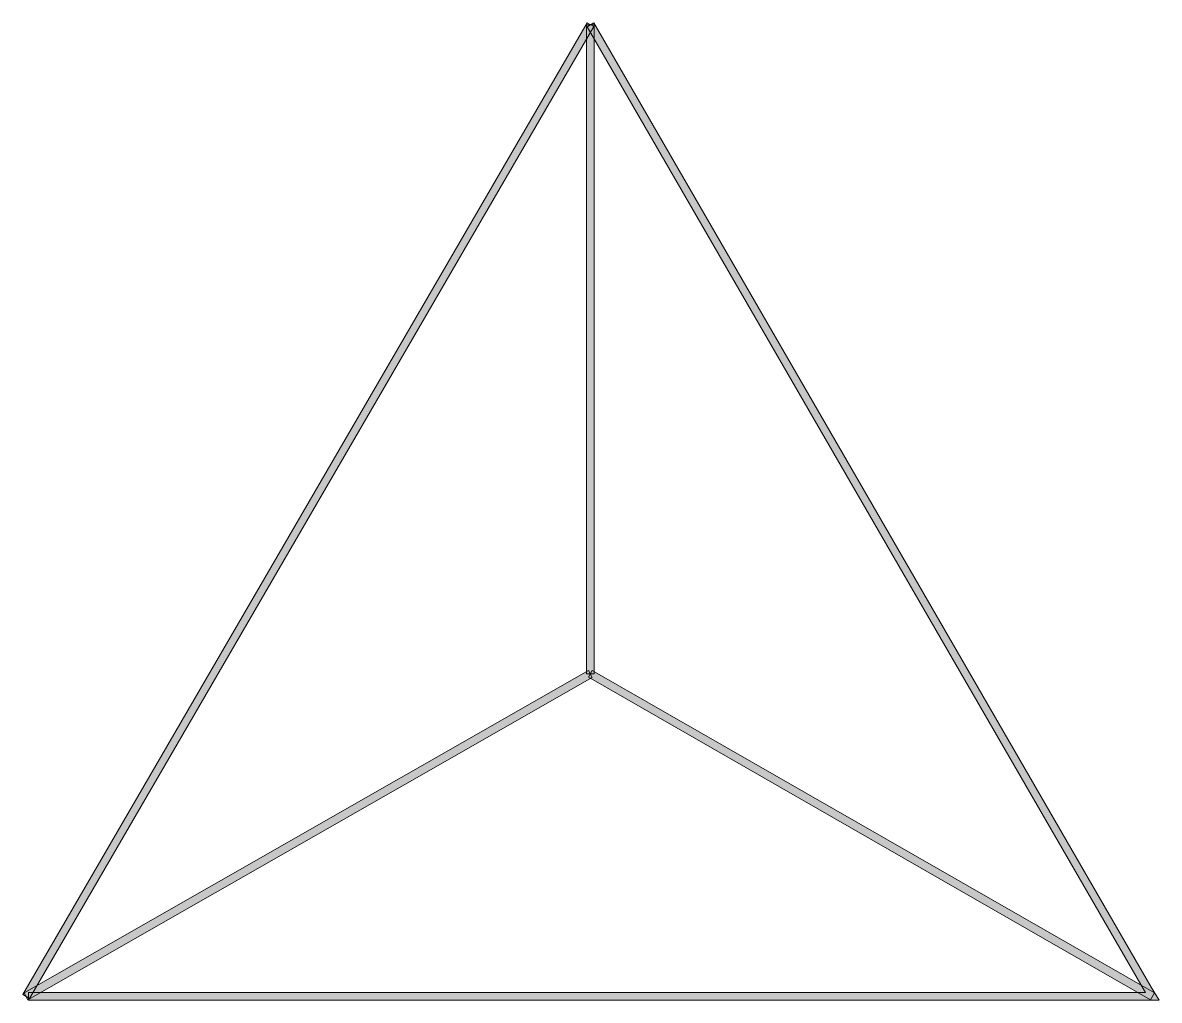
# Model space of a CAD drawing. Header units: inches. Extents: x 5 to 95, y 37.6 to 115.
import ezdxf

# ---------------------------------------------------------------- set-up
doc = ezdxf.new("R2010")
doc.units = ezdxf.units.IN
doc.header["$MEASUREMENT"] = 0
doc.layers.add('Layer 1', color=7, linetype='Continuous')

# ---------------------------------------------------------------- blocks, each defined once
blk = doc.blocks.new('block 3')
at = {"layer": 'Layer 1', "true_color": 0xffffff}
h = blk.add_hatch(color=7, dxfattribs=at)
h.dxf.hatch_style = 2
h.paths.add_polyline_path([(49.645, 114.854), (50.261, 114.854), (50.261, 63.423), (49.645, 63.423)])
at = {"layer": 'Layer 1', "lineweight": 0}
blk.add_lwpolyline([(49.645, 114.854), (50.261, 114.854), (50.261, 63.423), (49.645, 63.423), (49.645, 114.854)], dxfattribs=at)
blk = doc.blocks.new('block 4')
at = {"layer": 'Layer 1', "true_color": 0xffffff}
h = blk.add_hatch(color=7, dxfattribs=at)
h.dxf.hatch_style = 2
h.paths.add_polyline_path([(5.107, 38.15), (49.797, 63.687), (50.103, 63.152), (5.413, 37.615)])
at = {"layer": 'Layer 1', "lineweight": 0}
blk.add_lwpolyline([(5.107, 38.15), (49.797, 63.687), (50.103, 63.152), (5.413, 37.615), (5.107, 38.15)], dxfattribs=at)
blk = doc.blocks.new('block 5')
at = {"layer": 'Layer 1', "true_color": 0xffffff}
h = blk.add_hatch(color=7, dxfattribs=at)
h.dxf.hatch_style = 2
h.paths.add_polyline_path([(49.798, 63.161), (50.104, 63.695), (94.611, 38.15), (94.304, 37.616)])
at = {"layer": 'Layer 1', "lineweight": 0}
blk.add_lwpolyline([(49.798, 63.161), (50.104, 63.695), (94.611, 38.15), (94.304, 37.616), (49.798, 63.161)], dxfattribs=at)
blk = doc.blocks.new('block 6')
at = {"layer": 'Layer 1', "true_color": 0xffffff}
h = blk.add_hatch(color=7, dxfattribs=at)
h.dxf.hatch_style = 2
h.paths.add_polyline_path([(95, 37.568), (5.448, 37.568), (5.448, 38.183), (93.914, 38.183), (93.84, 38.307), (49.686, 114.7), (50.219, 115.008), (94.37, 38.619)])
at = {"layer": 'Layer 1', "lineweight": 0}
blk.add_lwpolyline([(95, 37.568), (5.448, 37.568), (5.448, 38.183), (93.914, 38.183), (93.84, 38.307), (49.686, 114.7), (50.219, 115.008), (94.37, 38.619), (95, 37.568)], dxfattribs=at)
blk = doc.blocks.new('block 7')
at = {"layer": 'Layer 1', "true_color": 0xffffff}
h = blk.add_hatch(color=7, dxfattribs=at)
h.dxf.hatch_style = 2
h.paths.add_polyline_path([(5.003, 38.03), (49.686, 115.014), (50.218, 114.704), (5.536, 37.721)])
at = {"layer": 'Layer 1', "lineweight": 0}
blk.add_lwpolyline([(5.003, 38.03), (49.686, 115.014), (50.218, 114.704), (5.536, 37.721), (5.003, 38.03)], dxfattribs=at)
blk = doc.blocks.new('block 2')
at = {"layer": 'Layer 1'}
for name in ['block 7', 'block 6', 'block 3', 'block 4', 'block 5']:
    blk.add_blockref(name, (0, 0), dxfattribs=at)

msp = doc.modelspace()

# ---------------------------------------------------------------- block references
at = {"layer": 'Layer 1'}
msp.add_blockref('block 2', (0, 0), dxfattribs=at)

doc.saveas('drawing.dxf')
